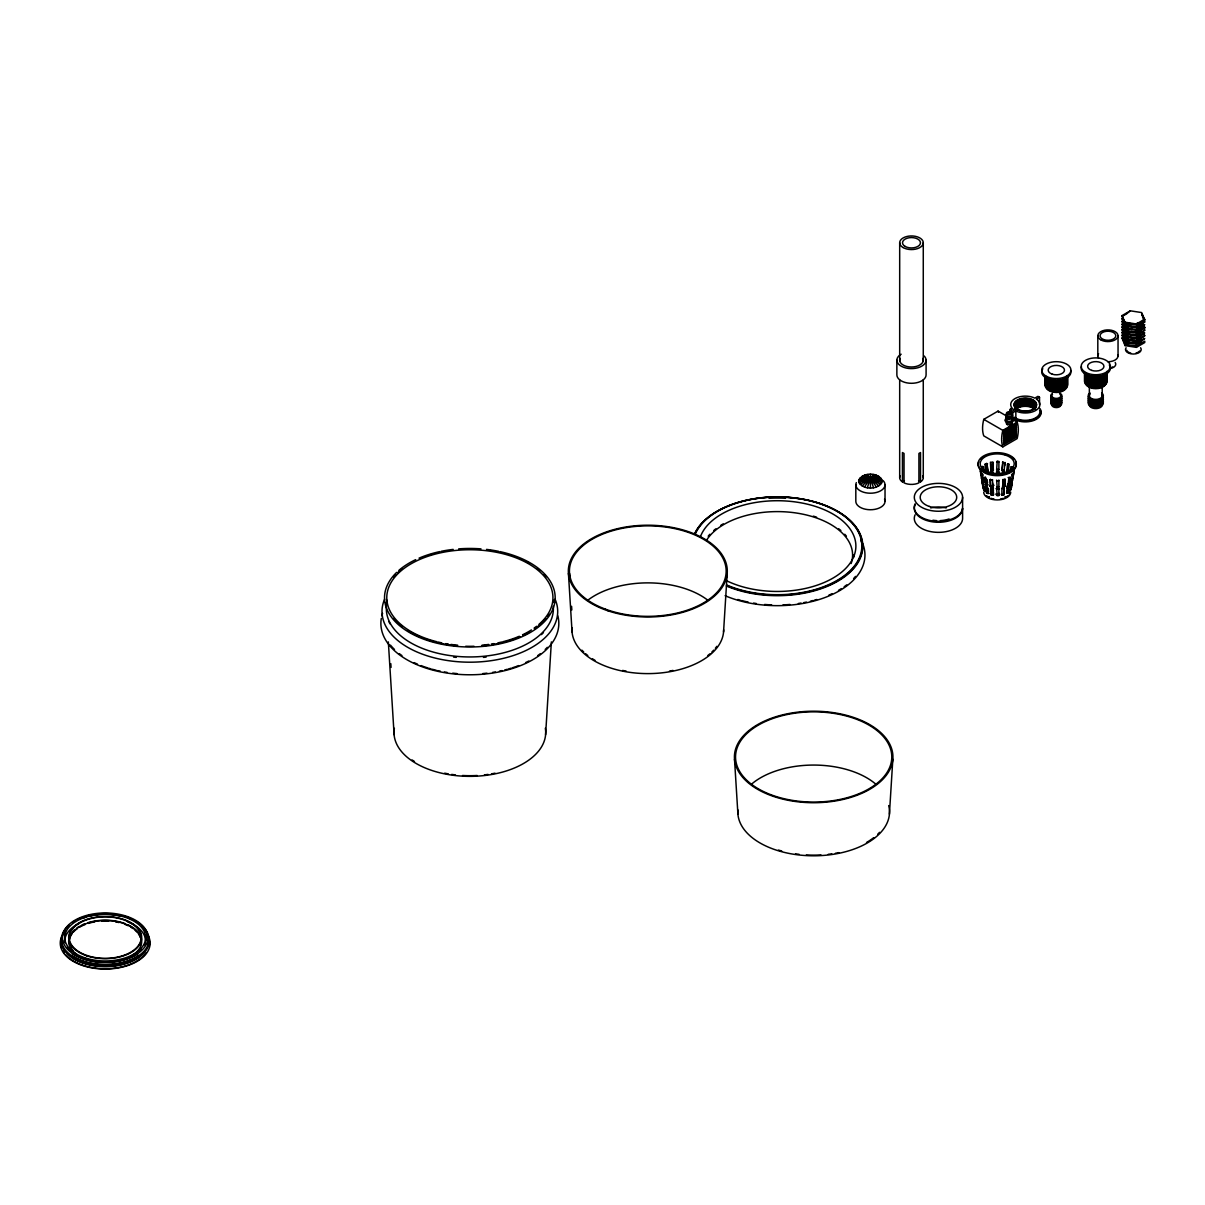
<?xml version="1.0" encoding="UTF-8"?>
<svg xmlns="http://www.w3.org/2000/svg" width="1205" height="1205" viewBox="0 0 1205 1205"><rect width="100%" height="100%" fill="white"/><g stroke="black" fill="none" stroke-linecap="round" stroke-linejoin="round"><path stroke-width="1.5" d="M1001.988 470.477L1002.861 461.907L1001.988 470.477L1004.488 470.372L1002.409 469.875M1004.066 470.974L1004.94 462.404L1004.759 465.597M545.594 734.704L551.363 641.904M723.557 631.962L727.202 573.354M889.411 814.158L892.83 759.21A79.259 45.76 0 0 0 777.451 716.267A79.259 45.76 0 0 0 770.718 795.421A79.259 45.76 0 0 0 892.83 759.21M1002.831 479.485L1005.332 479.59L1004.88 486.293L1002.801 486.79L1002.726 481.157M1001.897 495.255L1001.912 487.95L1003.991 487.453L1003.961 494.758L1001.46 494.652L1003.961 494.758M1002.801 486.79L1003.253 480.087L1005.332 479.59M1003.539 494.155L1003.991 487.453M1004.88 486.293L1004.91 478.988M1006.642 472.014L1007.485 464.196L1009.172 464.136M1007.425 471.562L1008.284 463.729M1008.389 471.366L1009.067 465.1L1007.485 464.196M1009.293 485.63C1006.657 486.112 1005.437 496.008 1008.434 492.483L1009.293 485.63L1008.495 485.178L1007.651 492.017L1006.476 492.905M1008.901 478.069L1008.058 484.922L1009.504 483.913L1010.347 477.075L1008.103 477.617M1007.531 484.335L1008.706 483.461L1009.338 478.325M1009.112 480.885L1009.549 477.843M1010.694 469.86L1011.131 466.817L1013.028 467.766L1011.131 466.817M1011.733 469.619L1012.17 466.576M1011.839 477.06L1012.396 473.52L1013.42 473.761L1012.321 480.84L1010.438 481.789L1012.321 480.84M1011.462 482.03L1013.42 473.761M1010.152 490.796L1012.11 482.512L1010.95 489.682L1009.127 490.54L1010.98 489.576M1010.483 485.796L1011.04 482.256M1011.522 484.756L1012.411 479.244L1011.296 479.244M1010.242 487.874L1011.357 487.874L1012.411 479.244M1014.053 471.366L1012.863 478.701L1013.917 470.07C1014.987 471.818 1012.26 471.818 1012.787 470.07M858.623 481.126C861.394 471.788 879.454 471.788 882.226 481.126C879.454 490.45 861.394 490.45 858.623 481.126A32.053 26.164 0 0 1 882.226 481.126M981.698 477.406L981.548 478.701L982.602 478.385M983.114 479.244L981.774 480.208L983.054 487.874L984.169 487.874M982 479.244L983.054 487.874M1011.357 487.874L1011.221 486.579L1010.091 486.579M985.118 484.802L986.052 483.627L985.374 479.063M990.028 479.816L992.528 479.711L992.559 487.016L990.48 486.519L990.028 479.816L992.092 480.313M990.48 486.519L990.45 479.213M991.022 487.603L991.052 494.894L993.553 494.803L993.086 488.1L991.022 487.603L991.052 494.894M1002.304 471.878L1004.383 472.375M992.559 487.016L992.754 483.069M993.116 495.391L993.086 488.1M1011.025 482.346L1010.227 483.476L1011.251 483.717M1014.926 404.353L1015.966 403.238A11.237 6.492 0 0 1 1026.404 400.376A11.237 6.492 0 0 1 1035.682 404.353M1014.926 406.19L1015.966 405.076A11.237 6.492 0 0 1 1026.404 402.214A11.237 6.492 0 0 1 1035.682 406.19M1014.926 408.028L1015.966 406.898A11.237 6.492 0 0 1 1026.404 404.052A11.237 6.492 0 0 1 1035.682 408.028M918.526 480.75L920.515 481.895L921.689 481.006A11.794 6.808 0 0 0 922.879 475.839M985.539 468.986L985.027 464.287L986.759 463.458L988.401 471.742L986.88 472.42M986.503 471.004L985.826 464.738L987.558 463.91M993.342 489.908L993.342 490.827A4.489 2.591 0 0 0 993.312 493.432L993.342 492.544A4.489 2.591 0 0 1 993.312 489.923L990.555 488.296L992.664 488.688M993.312 490.842L990.555 489.215M1006.642 496.671L1007.907 495.707M1124.852 322.774L1121.96 315.635L1130.305 310.815L1141.692 312.577L1144.75 320.078L1140.969 322.262L1140.969 324.085L1144.75 321.916L1142.581 317.246M1121.96 316.553L1125.726 314.369M1126.524 313.918L1130.305 310.815M1125.636 325.064L1136.405 326.721L1140.186 324.552L1140.186 322.714L1136.405 324.898L1125.636 323.226L1125.636 325.064L1129.025 323.106M1125.636 325.983L1136.405 327.64L1140.186 325.471L1140.186 327.293L1136.405 329.477L1125.636 327.82L1125.636 325.983L1129.025 324.025M1125.636 327.82L1129.612 326.133A6.748 3.886 0 0 0 1133.348 326.796M1121.96 315.635L1125.018 322.217L1136.405 323.979L1144.75 319.159M1125.636 330.562L1136.405 332.234L1140.186 330.05L1140.186 328.212L1136.405 330.396L1125.636 328.724L1125.636 330.562L1129.612 328.89A6.748 3.886 0 0 0 1132.037 329.477M1125.636 331.48L1136.405 333.152L1140.186 330.968L1140.186 332.806L1136.405 334.99L1125.636 333.318L1125.636 331.48L1129.025 329.522M1128.226 330.908L1124.852 332.866L1121.96 326.645L1124.852 333.77M1125.636 333.318L1129.612 331.646M1137.686 332.279L1140.186 333.725L1140.186 335.562L1136.405 337.731L1125.636 336.075L1125.636 334.237L1129.025 332.279M1125.636 336.075L1129.025 334.116M1012.366 419.355L1017.125 422.112A31.179 18 -60 0 1 1017.125 438.62L1002.831 446.874L983.762 435.864A31.179 18 -60 0 1 983.762 419.355L998.056 411.101L1006.009 415.695M1138.484 328.152L1140.969 329.598L1144.75 327.414L1143.304 324.311M1125.636 338.816L1136.405 340.488L1140.186 338.304L1140.186 336.481L1136.405 338.65L1125.636 336.993L1125.636 338.816L1129.612 337.144A6.748 3.886 0 0 0 1133.348 337.807M1144.75 327.414L1140.969 330.516L1140.969 332.339L1144.75 330.17L1142.581 325.501M1128.226 339.162L1124.852 341.12L1121.96 334.9L1124.852 342.039M1125.636 341.572L1136.405 343.244L1140.186 341.06L1140.186 339.223L1136.405 341.407L1125.636 339.735L1125.636 341.572L1129.612 339.9A6.748 3.886 0 0 0 1130.772 340.262M1125.636 334.237L1136.405 335.894L1140.186 333.725M1137.686 340.533L1140.186 341.979L1140.186 343.817L1136.405 345.986L1125.636 344.329L1125.636 342.491L1129.025 340.533M1125.636 344.329L1129.025 342.371M1143.304 332.565L1144.75 335.668L1140.969 337.852L1140.969 336.014L1144.75 332.926L1140.969 335.095L1140.969 333.258L1144.75 330.17M1039.523 397.258L1037.942 396.34L1034.764 398.162L1033.423 397.53A14.611 8.435 0 0 0 1014.987 398.584A14.611 8.435 0 0 0 1013.164 409.233L1014.264 410.001L1011.085 411.839L1012.667 412.758L1015.845 410.92L1017.186 411.553A14.611 8.435 0 0 0 1035.637 410.513A14.611 8.435 0 0 0 1037.445 399.864L1036.345 399.081L1039.523 397.258L1039.523 404.594M1125.636 342.491L1136.405 344.163L1140.186 341.979M900.075 475.839A11.794 6.808 0 0 0 901.265 481.006L902.44 481.895L904.428 480.75M1124.852 343.862L1121.96 337.656L1125.018 345.609L1136.405 347.371L1144.75 342.551L1144.75 341.181L1140.969 343.35L1140.969 341.527L1144.75 338.424L1140.969 340.608L1140.969 338.771L1144.75 335.668M1015.845 410.92L1015.845 418.256L1012.667 420.093L1012.667 412.758M983.762 419.355L1002.831 430.366L1017.125 422.112M985.389 484.274L987.784 484.741L985.389 484.274L984.545 477.436L986.142 478.355L986.985 485.193M986.458 492.845L988.838 493.297L986.458 492.845L985.6 485.992L987.196 486.91L988.04 493.764M990.555 494.14L993.342 492.544M1137.098 326.133L1140.186 327.293M1137.098 328.89L1140.186 330.05M1137.098 337.144L1140.186 338.304M986.082 471.953L988.401 471.742M1005.949 497.183L1005.045 497.59L1005.045 496.671M990.781 468.549L990.42 462.178L992.92 462.268L993.372 470.251L990.872 470.146L993.372 470.251M992.709 471.727L990.63 472.224L992.709 471.727L992.89 474.921M982.015 475.192L983.039 474.936L982.18 473.746L984.139 482.015L983.114 482.271L981.156 473.987L983.114 482.271M982.256 481.066L983.28 480.825M983.626 489.908L985.509 490.857L983.626 489.908L982.527 482.828L984.485 491.113M1002.379 486.187L1004.458 485.69M1002.349 488.537L1004.428 488.055M996.64 461.952L998.885 462.042M996.64 469.348L998.885 469.423M996.64 471.999L998.885 472.089M998.885 480.69L996.64 480.765M998.885 486.684L996.64 486.775M998.885 488.989L996.64 489.079M998.885 494.999L996.64 495.074M981.397 475.568L980.493 470.07L980.358 471.366L981.397 471.035M981.849 480.539L982.979 480.539M1011.432 480.539L1012.562 480.539M983.19 486.579L984.319 486.579M1002.44 462.494L1004.518 462.991M1011.522 474.71L1012.562 474.966M990.902 485.916L992.98 486.413M991.474 494.306L993.553 494.803M1005.045 485.781L1005.949 486.172M988.462 497.183L989.365 497.59L989.365 496.671M1014.188 418.301L1016.568 419.43A15.725 9.083 0 0 0 1035.291 418.903A15.725 9.083 0 0 0 1039.84 408.405M1137.686 323.106L1140.186 324.552M1137.686 331.36L1140.186 332.806M1137.686 334.116L1140.186 335.562M1137.686 339.614L1140.186 341.06M1137.686 342.371L1140.186 343.817M1015.845 418.256L1014.264 417.337L1017.186 418.903A14.611 8.435 0 0 0 1033.423 418.903A14.611 8.435 0 0 0 1039.629 410.242M985.027 464.287L985.826 464.738M1008.706 483.461L1009.504 483.913M1007.049 486.172L1007.847 486.639M1007.651 492.017L1008.434 492.483M989.365 485.781L993.538 488.191M1006.657 487.633L1007.907 488.567M986.503 495.707L987.784 496.671M992.92 462.268L992.95 469.649M1144.75 320.078L1141.858 313.857L1141.858 315.695M1143.304 325.229L1144.75 328.332M1124.852 324.597L1121.96 318.391L1124.852 325.516M1124.852 327.353L1121.96 321.132L1124.852 328.272M1124.852 330.11L1121.96 323.889L1124.852 331.029M1124.852 335.608L1121.96 329.387L1124.852 336.526M1124.852 338.364L1121.96 332.143L1124.852 339.283M998.056 411.101L998.418 412.231M980.358 471.366L981.548 478.701M984.108 486.127L984.651 489.667M984.093 471.155L983.431 466.591L981.548 467.54L982.406 466.35L983.009 470.839M987.136 479.605L987.558 483.024M988.205 488.161L988.627 491.595M985.344 476.969L986.187 483.823M986.398 485.54L987.241 492.378M986.759 463.458L987.603 471.276M734.508 759.21L737.912 814.158M569.543 573.324L569.89 578.822M571.592 606.296L571.818 609.956M568.429 573.354L572.059 631.962M386.865 600.075L387.106 603.81M390.812 663.669L391.053 667.419M388.341 641.904L394.11 734.704M990.841 462.765L991.293 470.748M1144.75 321.916L1140.969 325.004L1140.969 326.841L1144.75 324.657L1140.969 327.76L1140.969 329.598M1136.405 323.979L1136.405 324.898M1136.405 326.721L1136.405 327.64M1136.405 329.477L1136.405 330.396M1136.405 332.234L1136.405 333.152M1136.405 334.99L1136.405 335.894M1136.405 337.731L1136.405 338.65M1136.405 340.488L1136.405 341.407M1136.405 343.244L1136.405 344.163M1136.405 345.986L1136.405 347.371M1125.018 322.217L1125.018 345.609M1118.044 335.743L1118.044 355.927M1102.214 386.142L1102.214 396.053M1097.815 335.743L1097.815 355.927M1089.35 386.142L1089.35 396.053M1015.966 405.076L1015.966 406.898M998.885 471.426L998.885 474.65M998.885 480.042L998.885 487.332L997.213 487.468L996.64 480.117M998.885 488.341L998.885 495.647L997.213 495.767L996.64 488.432M996.64 471.351L996.64 474.559M962.599 497.319A24.16 13.948 0 0 1 926.374 509.384A24.16 13.948 0 0 1 926.374 485.238A24.16 13.948 0 0 1 962.599 497.319L962.599 507.41A24.16 13.948 0 0 1 935.291 521.238A24.16 13.948 0 0 1 915.107 503.795M926.088 360.175L926.088 374.86A14.611 8.435 0 0 1 911.477 383.295A14.611 8.435 0 0 1 896.866 374.86L896.866 360.175M923.271 242.762L923.271 361.123M923.271 379.906L923.271 477.602M920.515 481.895L920.515 452.538L918.918 453.457L918.918 482.813L917.382 483.506A11.794 6.808 0 0 1 905.573 483.506L904.036 482.813L904.036 453.457L902.44 452.538L902.44 481.895M899.683 242.762L899.683 361.123M899.683 379.906L899.683 477.602M885.027 484.787L885.027 501.31M870.432 474.318L870.432 487.935M855.821 484.787L855.821 501.31A14.611 8.435 0 0 0 872.33 509.67A14.611 8.435 0 0 0 884.53 499.126M148.245 941.994A43.26 24.974 0 0 1 147.613 944.419M138.635 955.384A43.26 24.974 0 0 1 71.758 955.384M62.765 934.673A43.26 24.974 0 0 1 65.221 929.989M143.335 927.775A43.26 24.974 0 0 1 148.245 937.098M138.635 957.222A43.26 24.974 0 0 1 71.758 957.222M148.441 941.376A43.26 24.974 0 0 1 148.245 943.831M141.633 925.38A43.817 25.305 0 0 1 134.086 958.457A43.817 25.305 0 0 1 76.307 958.457A43.817 25.305 0 0 1 68.76 925.38M129.537 918.406A43.817 25.305 0 0 1 132.987 919.882M136.18 921.554A43.817 25.305 0 0 1 139.057 923.391M64.739 941.271A40.443 23.347 0 0 1 79.53 923.226M127.67 921.855A40.443 23.347 0 0 1 145.639 941.271M140.142 935.155A36.511 21.088 0 0 1 128.363 957.568M84.907 958.803A36.511 21.088 0 0 1 82.03 957.568M76.969 954.646A36.511 21.088 0 0 1 69.378 937.159M70.252 935.155A36.511 21.088 0 0 1 71.457 933.212M72.993 931.329A36.511 21.088 0 0 1 74.831 929.567M76.969 927.895A36.511 21.088 0 0 1 79.364 926.374M82.03 924.973A36.511 21.088 0 0 1 84.907 923.738M87.98 922.684A36.511 21.088 0 0 1 125.486 923.738M128.363 924.973A36.511 21.088 0 0 1 138.921 933.212M69.935 945.323A35.954 20.756 0 0 1 105.197 920.515A35.954 20.756 0 0 1 140.458 945.323M118.949 960.445A35.954 20.756 0 0 1 115.635 961.138M94.758 961.138A35.954 20.756 0 0 1 91.429 960.445M73.49 951.061A35.954 20.756 0 0 1 70.794 947.296M146.001 935.743A41.015 23.678 0 0 1 146.001 940.382M145.413 942.687A41.015 23.678 0 0 1 144.434 944.931M141.362 949.224A41.015 23.678 0 0 1 139.283 951.212M123.332 959.301A41.015 23.678 0 0 1 120.892 959.933M89.501 959.933A41.015 23.678 0 0 1 87.046 959.301M76.201 954.812A41.015 23.678 0 0 1 73.49 953.08M71.095 951.212A41.015 23.678 0 0 1 67.299 947.13M64.965 942.687A41.015 23.678 0 0 1 64.377 940.382M64.377 935.743A41.015 23.678 0 0 1 64.965 933.438M82.407 918.376A41.015 23.678 0 0 1 85.856 917.186M89.501 916.192A41.015 23.678 0 0 1 120.892 916.192M137.927 953.577A42.341 24.446 0 0 1 72.451 953.577M63.654 933.288A42.341 24.446 0 0 1 64.663 930.968M66.064 928.709A42.341 24.446 0 0 1 67.841 926.54M72.451 922.548A42.341 24.446 0 0 1 75.252 920.771M78.325 919.159A42.341 24.446 0 0 1 84.019 916.885M85.224 916.508A42.341 24.446 0 0 1 88.989 915.469M90.27 915.182A42.341 24.446 0 0 1 92.906 914.67M98.298 913.947A42.341 24.446 0 0 1 112.095 913.947M117.488 914.67A42.341 24.446 0 0 1 120.108 915.182M122.669 915.8A42.341 24.446 0 0 1 125.154 916.508M126.359 916.885A42.341 24.446 0 0 1 140.398 924.476M142.536 926.54A42.341 24.446 0 0 1 147.341 935.667M148.2 935.577A44.947 25.953 0 0 1 105.197 969.061A44.947 25.953 0 0 1 62.178 935.577M149.3 940.608A44.314 25.591 0 0 1 149.3 945.624M146.136 952.899A44.314 25.591 0 0 1 107.366 968.669A44.314 25.591 0 0 1 66.109 955.173M64.257 952.899A44.314 25.591 0 0 1 62.781 950.534M61.726 948.094A44.314 25.591 0 0 1 61.094 945.624M147.597 935.683A44.314 25.591 0 0 1 148.652 938.123M148.802 938.8A43.817 25.305 0 0 1 105.197 966.576A43.817 25.305 0 0 1 61.591 938.8M69.408 939.704A35.954 20.756 0 0 1 71.969 933.785M73.49 931.947A35.954 20.756 0 0 1 77.406 928.558M79.771 927.052A35.954 20.756 0 0 1 85.224 924.476M88.236 923.422A35.954 20.756 0 0 1 94.758 921.87M101.672 921.072A35.954 20.756 0 0 1 108.721 921.072M115.635 921.87A35.954 20.756 0 0 1 118.949 922.548M125.169 924.476A35.954 20.756 0 0 1 128.001 925.681M130.622 927.052A35.954 20.756 0 0 1 132.987 928.558M135.081 930.2A35.954 20.756 0 0 1 136.903 931.947M138.409 933.785A35.954 20.756 0 0 1 140.458 937.686M751.348 784.304A74.936 43.275 0 0 1 875.975 784.304M888.688 805.588A75.84 43.787 0 0 1 817.382 855.746A75.84 43.787 0 0 1 737.912 809.865M879.56 832.339A74.71 43.139 0 0 1 877.752 834.191M873.67 837.701A74.71 43.139 0 0 1 866.5 842.506M838.831 852.628A74.71 43.139 0 0 1 835.351 853.291M831.827 853.848A74.71 43.139 0 0 1 828.242 854.315M820.982 854.932A74.71 43.139 0 0 1 806.341 854.932M799.096 854.315A74.71 43.139 0 0 1 795.511 853.848M781.714 851.001A74.71 43.139 0 0 1 778.445 850.052M436.812 641.723A83.085 47.974 0 0 1 395.737 576.035A83.085 47.974 0 0 1 511.779 556.303A83.085 47.974 0 0 1 538.936 624.371M536.587 626.299A83.085 47.974 0 0 1 534.071 628.151M531.42 629.929A83.085 47.974 0 0 1 522.563 634.794M519.34 636.255A83.085 47.974 0 0 1 502.892 641.723M501.642 642.039A83.085 47.974 0 0 1 497.846 642.883M493.975 643.621A83.085 47.974 0 0 1 491.354 644.057M488.718 644.434A83.085 47.974 0 0 1 482.045 645.172M457.659 645.172A83.085 47.974 0 0 1 450.986 644.434M448.35 644.057A83.085 47.974 0 0 1 445.73 643.621M441.858 642.883A83.085 47.974 0 0 1 438.063 642.039M499.909 551.604A85.329 49.269 0 0 1 547.763 617.804A85.329 49.269 0 0 1 430.456 641.422A85.329 49.269 0 0 1 396.656 572.39M398.9 570.342A85.329 49.269 0 0 1 415.725 559.632M419.024 558.156A85.329 49.269 0 0 1 439.795 551.604M441.105 551.333A85.329 49.269 0 0 1 453.201 549.405M458.713 548.878A85.329 49.269 0 0 1 480.991 548.878M486.504 549.405A85.329 49.269 0 0 1 498.599 551.333M555.068 599.156A87.845 50.715 0 0 1 469.86 662.193A87.845 50.715 0 0 1 384.636 599.156M557.855 615.875A88.974 51.363 0 0 1 472.029 674.755A88.974 51.363 0 0 1 381.307 618.376M381.849 615.875A88.974 51.363 0 0 1 382.588 613.39M495.029 773.173A74.71 43.139 0 0 1 491.535 773.836M488.01 774.408A74.71 43.139 0 0 1 484.425 774.875M477.18 775.493A74.71 43.139 0 0 1 462.524 775.493M455.279 774.875A74.71 43.139 0 0 1 451.694 774.408M448.17 773.836A74.71 43.139 0 0 1 444.675 773.173M414.49 761.53A74.71 43.139 0 0 1 412.095 759.933M553.954 600.105A84.214 48.622 0 0 1 553.652 602.485M549.134 614.098A84.214 48.622 0 0 1 547.657 616.327M545.97 618.511A84.214 48.622 0 0 1 534.945 628.558M529.402 632.098A84.214 48.622 0 0 1 523.271 635.306M520.018 636.767A84.214 48.622 0 0 1 516.629 638.138M513.149 639.418A84.214 48.622 0 0 1 503.344 642.325M502.078 642.642A84.214 48.622 0 0 1 498.222 643.5M496.927 643.756A84.214 48.622 0 0 1 491.64 644.675M488.974 645.067A84.214 48.622 0 0 1 482.211 645.805M473.987 646.272A84.214 48.622 0 0 1 465.717 646.272M457.493 645.805A84.214 48.622 0 0 1 442.777 643.756M441.482 643.5A84.214 48.622 0 0 1 437.626 642.642M436.361 642.325A84.214 48.622 0 0 1 426.555 639.418M419.686 636.767A84.214 48.622 0 0 1 407.456 630.366M402.214 626.675A84.214 48.622 0 0 1 393.734 618.511M386.549 604.85A84.214 48.622 0 0 1 386.052 602.485M393.734 576.939A84.214 48.622 0 0 1 395.586 574.8M397.62 572.721A84.214 48.622 0 0 1 402.214 568.76M430.155 554.842A84.214 48.622 0 0 1 433.845 553.773M490.315 550.564A84.214 48.622 0 0 1 494.291 551.197M526.404 561.696A84.214 48.622 0 0 1 529.402 563.337M537.49 568.76A84.214 48.622 0 0 1 539.87 570.703M544.118 574.8A84.214 48.622 0 0 1 545.97 576.939M553.276 606.356A83.522 48.23 0 0 1 469.86 656.951A83.522 48.23 0 0 1 386.428 606.356M547.326 647.311A87.845 50.715 0 0 1 545.202 649.48M540.412 653.622A87.845 50.715 0 0 1 537.761 655.58M528.844 660.988A87.845 50.715 0 0 1 525.576 662.614M518.662 665.582A87.845 50.715 0 0 1 516.237 666.47M515.017 666.907A87.845 50.715 0 0 1 512.532 667.736M511.266 668.142A87.845 50.715 0 0 1 508.706 668.895M507.41 669.257A87.845 50.715 0 0 1 504.79 669.935M502.139 670.582A87.845 50.715 0 0 1 499.442 671.155M495.36 671.938A87.845 50.715 0 0 1 492.589 672.39M486.986 673.158A87.845 50.715 0 0 1 482.738 673.58M456.966 673.58A87.845 50.715 0 0 1 452.719 673.158M447.115 672.39A87.845 50.715 0 0 1 444.344 671.938M440.262 671.155A87.845 50.715 0 0 1 437.566 670.582M436.24 670.266A87.845 50.715 0 0 1 432.294 669.257M430.998 668.895A87.845 50.715 0 0 1 428.438 668.142M427.173 667.736A87.845 50.715 0 0 1 424.687 666.907M423.467 666.47A87.845 50.715 0 0 1 421.042 665.582M417.517 664.151A87.845 50.715 0 0 1 414.128 662.614M401.943 655.58A87.845 50.715 0 0 1 399.292 653.622M394.502 649.48A87.845 50.715 0 0 1 390.435 645.097M545.323 728.272A75.84 43.787 0 0 1 469.86 776.351A75.84 43.787 0 0 1 394.381 728.272M543.455 632.565A83.461 48.185 0 0 1 541.437 634.613M486.127 657.102A83.461 48.185 0 0 1 483.446 657.388M456.258 657.388A83.461 48.185 0 0 1 453.577 657.102M389.983 623.829A83.461 48.185 0 0 1 388.899 621.554M1003.388 498.313A12.366 7.14 0 0 1 1000.406 499.036M994.005 499.036A12.366 7.14 0 0 1 991.022 498.313M991.022 485.961A12.366 7.14 0 0 1 994.005 485.254M1009.564 492.137A12.366 7.14 0 0 1 1009.142 493.99M996.038 493.734A4.489 2.591 0 0 0 999.457 493.463L999.487 494.366A4.489 2.591 0 0 1 996.038 494.652M996.038 488.718A4.489 2.591 0 0 1 999.457 488.974M1015.649 461.771A19.099 11.026 0 0 1 997.213 475.644A19.099 11.026 0 0 1 978.761 461.771M980.659 459.105A19.099 11.026 0 0 1 983.702 456.815M1003.735 454.255A19.099 11.026 0 0 1 1006.762 455.068M1010.709 456.815A19.099 11.026 0 0 1 1013.751 459.105M1010.694 492.137A13.481 7.787 0 0 1 997.213 499.924A13.481 7.787 0 0 1 983.717 492.137M1009.911 471.953A17.97 10.378 0 0 1 1006.19 473.61M915.107 504.714A24.16 13.948 0 0 0 935.291 522.142A24.16 13.948 0 0 0 962.599 508.314L962.599 518.406A24.16 13.948 0 0 1 935.291 532.233A24.16 13.948 0 0 1 915.107 514.806M949.118 518.994A21.344 12.321 0 0 1 940.307 520.605M936.586 520.605A21.344 12.321 0 0 1 932.926 520.229M930.727 507.938A18.256 10.544 0 0 1 946.166 507.938M859.029 479.364A32.053 25.275 24.9 0 1 881.819 482.889M860.204 477.722A32.053 22.669 45 0 1 880.644 484.531M864.527 475.222A32.053 13.089 71.6 0 1 876.321 487.016M862.087 476.306A32.053 18.497 60 0 1 878.761 485.946M859.029 482.889A32.053 25.275 -24.9 0 1 881.819 479.364M860.204 484.531A32.053 22.669 -45 0 1 880.644 477.722M867.374 474.544A32.053 6.778 81.2 0 1 873.474 487.709M862.087 485.946A32.053 18.497 -60 0 1 878.761 476.306M864.527 487.016A32.053 13.089 -71.6 0 1 876.321 475.222M867.374 487.709A32.053 6.778 -81.2 0 1 873.474 474.544M883.069 480.569A14.611 8.435 0 0 1 872.33 493.146A14.611 8.435 0 0 1 856.318 482.618M924.13 355.957A14.611 8.435 0 0 1 919.852 367.088A14.611 8.435 0 0 1 900.286 365.597A14.611 8.435 0 0 1 901.144 354.21M922.879 358.412A11.794 6.808 0 0 1 911.477 366.998A11.794 6.808 0 0 1 900.075 358.412M1011.567 413.842A3.374 1.943 0 0 1 1011.567 416.584A3.374 1.943 0 0 1 1006.808 416.584A3.374 1.943 0 0 1 1006.808 413.842M1011.613 414.4A2.802 1.627 0 0 1 1011.613 416.026M1011.176 416.358A2.802 1.627 0 0 1 1007.199 416.358M1006.747 416.026A2.802 1.627 0 0 1 1006.747 414.4M1008.465 413.646A2.802 1.627 0 0 1 1009.911 413.646M1011.567 415.665A3.374 1.943 0 0 1 1011.567 418.421A3.374 1.943 0 0 1 1006.808 418.421A3.374 1.943 0 0 1 1006.808 415.665M1011.899 423.889A2.802 1.627 0 0 1 1010.588 424.868M1007.787 424.868A2.802 1.627 0 0 1 1006.476 423.889M1011.959 419.114A3.931 2.274 0 0 1 1011.959 422.322A3.931 2.274 0 0 1 1006.401 422.322A3.931 2.274 0 0 1 1006.401 419.114M1011.959 421.042A2.832 1.642 0 0 1 1011.537 421.63M1010.754 422.081A2.832 1.642 0 0 1 1007.606 422.081M1006.838 421.63A2.832 1.642 0 0 1 1006.416 421.042M1011.959 418.195A3.931 2.274 0 0 1 1011.959 421.404A3.931 2.274 0 0 1 1006.401 421.404A3.931 2.274 0 0 1 1006.401 418.195M1011.613 418.994A2.802 1.627 0 0 1 1009.188 421.419A2.802 1.627 0 0 1 1006.747 418.994M1011.613 416.237A2.802 1.627 0 0 1 1009.188 418.662A2.802 1.627 0 0 1 1006.747 416.237M1002.831 446.874A31.179 18 -60 0 1 1002.831 430.366M1012.019 424.868A2.832 1.642 0 0 1 1011.537 425.772M1011.191 426.013A2.832 1.642 0 0 1 1009.188 426.495M1011.537 422.127A2.832 1.642 0 0 1 1011.055 424.25A2.832 1.642 0 0 1 1007.32 424.25A2.832 1.642 0 0 1 1006.838 422.127M1011.477 427.248A2.47 1.431 0 0 1 1010.558 427.88M1010.754 427.142A2.832 1.642 0 0 1 1010.272 427.293M1011.793 424.567A2.832 1.642 0 0 1 1011.537 424.853M1011.793 427.323A2.832 1.642 0 0 1 1010.272 428.212M1010.136 422.036A2.47 1.431 0 0 1 1008.239 422.036M1018.15 410.046A10.107 5.844 0 0 1 1018.15 401.792A10.107 5.844 0 0 1 1032.459 401.792A10.107 5.844 0 0 1 1032.459 410.046M1030.923 410.769A10.107 5.844 0 0 1 1029.175 411.312M1021.433 411.312A10.107 5.844 0 0 1 1019.686 410.769M1019.068 410.393A11.237 6.492 0 0 1 1016.854 400.723A11.237 6.492 0 0 1 1033.754 400.723A11.237 6.492 0 0 1 1031.555 410.393M1029.612 410.995A11.237 6.492 0 0 1 1021.012 410.995M1015.393 408.902A10.107 5.844 0 0 1 1025.304 401.913A10.107 5.844 0 0 1 1035.231 408.902M1015.197 409.595A10.107 5.844 0 0 1 1025.304 403.75A10.107 5.844 0 0 1 1035.426 409.595M1015.966 408.736A11.237 6.492 0 0 1 1034.643 408.736M1010.98 413.526A14.611 8.435 0 0 1 1011.808 408.661M1040.728 411.026A15.725 9.083 0 0 1 1032.715 420.816A15.725 9.083 0 0 1 1014.188 419.22M1009.579 412.803A15.725 9.083 0 0 1 1010.769 409.323M1009.579 411.884A15.725 9.083 0 0 1 1010.769 408.405M1099.984 406.477A5.061 2.922 0 0 1 1098.599 407.275M1092.212 406.913A5.061 2.922 0 0 1 1091.579 406.477M1091.112 405.964A5.061 2.922 0 0 1 1090.826 405.422M1101.973 394.592A6.462 3.736 0 0 1 1099.382 398.78A6.462 3.736 0 0 1 1091.685 398.569L1090.796 398.042A6.462 3.736 0 0 1 1090.088 393.93M1106.808 372.857A11.237 6.492 0 0 1 1095.782 380.614A11.237 6.492 0 0 1 1084.771 372.857M1106.808 374.695A11.237 6.492 0 0 1 1094.682 382.407A11.237 6.492 0 0 1 1085.404 373.475M1105.136 377.737A10.107 5.844 0 0 1 1097.755 381.232M1093.809 381.232A10.107 5.844 0 0 1 1085.871 376.638M1105.904 375.493A10.107 5.844 0 0 1 1105.708 376.638M1105.136 378.656A10.107 5.844 0 0 1 1088.642 380.539M1087.377 379.665A10.107 5.844 0 0 1 1085.871 377.557M1105.904 376.412A10.107 5.844 0 0 1 1105.708 377.557M1102.485 399.126A7.592 4.383 0 0 1 1100.602 404.579A7.592 4.383 0 0 1 1090.977 404.579L1089.923 403.961A7.592 4.383 0 0 1 1088.522 399.909M1101.973 401.943A6.462 3.736 0 0 1 1099.382 406.115A6.462 3.736 0 0 1 1091.685 405.904L1090.796 405.392A6.462 3.736 0 0 1 1089.606 401.943M1105.136 376.819A10.107 5.844 0 0 1 1099.653 379.982M1097.755 380.313A10.107 5.844 0 0 1 1093.809 380.313M1091.911 379.982A10.107 5.844 0 0 1 1085.871 375.719M1105.136 379.575A10.107 5.844 0 0 1 1101.4 382.181M1099.653 382.723A10.107 5.844 0 0 1 1087.377 380.584M1086.443 379.575A10.107 5.844 0 0 1 1085.675 377.331M1105.904 377.331A10.107 5.844 0 0 1 1105.708 378.475M1106.808 375.614A11.237 6.492 0 0 1 1094.682 383.326A11.237 6.492 0 0 1 1085.404 374.394M1101.973 403.765A6.462 3.736 0 0 1 1099.382 407.953A6.462 3.736 0 0 1 1091.685 407.742L1090.796 407.215A6.462 3.736 0 0 1 1089.35 404.488M1107.018 371.366A11.237 6.492 0 0 1 1096.881 377.828A11.237 6.492 0 0 1 1084.771 372.631M1105.136 374.062A10.107 5.844 0 0 1 1097.755 377.557M1093.809 377.557A10.107 5.844 0 0 1 1085.871 372.963M1106.808 373.776A11.237 6.492 0 0 1 1094.682 381.503A11.237 6.492 0 0 1 1085.404 372.556M1104.187 374.153A10.107 5.844 0 0 1 1099.653 376.306M1097.755 376.638A10.107 5.844 0 0 1 1093.809 376.638M1091.911 376.306A10.107 5.844 0 0 1 1087.377 374.153M1106.16 372.932A11.237 6.492 0 0 1 1095.782 376.939A11.237 6.492 0 0 1 1085.404 372.932M1105.136 375.9A10.107 5.844 0 0 1 1101.4 378.521M1099.653 379.063A10.107 5.844 0 0 1 1087.377 376.909M1086.443 375.9A10.107 5.844 0 0 1 1085.675 373.671M1105.904 373.671A10.107 5.844 0 0 1 1105.708 374.8M1106.808 371.938A11.237 6.492 0 0 1 1096.881 379.665A11.237 6.492 0 0 1 1084.545 373.204M1105.136 374.981A10.107 5.844 0 0 1 1088.642 376.879M1087.377 375.99A10.107 5.844 0 0 1 1085.871 373.881M1105.904 372.752A10.107 5.844 0 0 1 1105.708 373.881M1107.018 372.285A11.237 6.492 0 0 1 1096.881 378.747A11.237 6.492 0 0 1 1084.771 373.55M1106.808 376.532A11.237 6.492 0 0 1 1094.682 384.244A11.237 6.492 0 0 1 1085.404 375.312M1105.136 380.479A10.107 5.844 0 0 1 1099.653 383.642M1097.755 383.973A10.107 5.844 0 0 1 1093.809 383.973M1091.911 383.642A10.107 5.844 0 0 1 1085.871 379.394M1106.808 377.451A11.237 6.492 0 0 1 1094.682 385.163A11.237 6.492 0 0 1 1085.404 376.231M1105.136 381.398A10.107 5.844 0 0 1 1099.653 384.561M1093.809 384.892A10.107 5.844 0 0 1 1085.871 380.313M1105.904 379.168A10.107 5.844 0 0 1 1105.708 380.313M1106.808 378.355A11.237 6.492 0 0 1 1094.682 386.082A11.237 6.492 0 0 1 1085.404 377.15M1105.136 382.316A10.107 5.844 0 0 1 1088.642 384.214M1087.377 383.326A10.107 5.844 0 0 1 1085.871 381.232M1105.904 380.087A10.107 5.844 0 0 1 1105.708 381.232M1106.808 379.274A11.237 6.492 0 0 1 1094.682 387.001A11.237 6.492 0 0 1 1085.404 378.069M1105.136 383.235A10.107 5.844 0 0 1 1101.4 385.856M1099.653 386.398A10.107 5.844 0 0 1 1087.377 384.244M1086.443 383.235A10.107 5.844 0 0 1 1085.675 381.006M1105.904 381.006A10.107 5.844 0 0 1 1105.708 382.136M1106.808 380.193A11.237 6.492 0 0 1 1094.682 387.92A11.237 6.492 0 0 1 1085.404 378.973M1105.136 384.154A10.107 5.844 0 0 1 1099.653 387.317M1097.755 387.649A10.107 5.844 0 0 1 1093.809 387.649M1091.911 387.317A10.107 5.844 0 0 1 1085.871 383.054M1100.09 375.523A11.237 6.492 0 0 1 1091.489 375.523M1099.653 375.388A10.107 5.844 0 0 1 1091.911 375.388M1109.278 364.934A14.611 8.435 0 0 1 1097.213 376.547A14.611 8.435 0 0 1 1081.457 366.516M1101.973 398.268A6.462 3.736 0 0 1 1099.382 402.455A6.462 3.736 0 0 1 1091.685 402.229L1090.796 401.717A6.462 3.736 0 0 1 1089.606 398.268M1101.973 396.43A6.462 3.736 0 0 1 1099.382 400.617A6.462 3.736 0 0 1 1091.685 400.406L1090.796 399.879A6.462 3.736 0 0 1 1089.35 397.153M1101.656 394.743A7.592 4.383 0 0 1 1101.159 400.617A7.592 4.383 0 0 1 1090.977 400.904L1089.923 400.301A7.592 4.383 0 0 1 1088.522 396.249M1103.042 398.072A7.592 4.383 0 0 1 1099.999 402.997A7.592 4.383 0 0 1 1090.977 402.741L1089.923 402.124A7.592 4.383 0 0 1 1088.522 398.072M1103.042 401.747A7.592 4.383 0 0 1 1099.999 406.657A7.592 4.383 0 0 1 1090.977 406.401L1089.923 405.799A7.592 4.383 0 0 1 1088.522 401.747M1101.973 400.105A6.462 3.736 0 0 1 1099.382 404.293A6.462 3.736 0 0 1 1091.685 404.067L1090.796 403.555A6.462 3.736 0 0 1 1089.35 400.813M1101.656 392.905A7.592 4.383 0 0 1 1101.159 398.78A7.592 4.383 0 0 1 1090.977 399.066L1089.923 398.463A7.592 4.383 0 0 1 1089.923 392.905M1105.904 382.844A10.107 5.844 0 0 1 1095.782 388.673A10.107 5.844 0 0 1 1085.675 382.844M1066.711 379.108A11.237 6.492 0 0 1 1057.433 388.04A11.237 6.492 0 0 1 1045.307 380.328M1066.711 378.189A11.237 6.492 0 0 1 1057.433 387.121A11.237 6.492 0 0 1 1045.307 379.409M1066.711 377.27A11.237 6.492 0 0 1 1057.433 386.202A11.237 6.492 0 0 1 1045.307 378.49M1066.711 376.352A11.237 6.492 0 0 1 1057.433 385.284A11.237 6.492 0 0 1 1045.307 377.572M1067.359 376.653A11.237 6.492 0 0 1 1056.333 384.41A11.237 6.492 0 0 1 1045.307 376.653M1067.57 376.999A11.237 6.492 0 0 1 1056.333 383.491A11.237 6.492 0 0 1 1045.097 376.999M1066.44 377.466A10.107 5.844 0 0 1 1052.462 382.859M1050.715 382.316A10.107 5.844 0 0 1 1046.994 379.696M1046.422 378.596A10.107 5.844 0 0 1 1046.226 377.466M1066.711 382.768A11.237 6.492 0 0 1 1057.433 391.715A11.237 6.492 0 0 1 1045.307 383.988M1066.44 381.126A10.107 5.844 0 0 1 1064.738 384.365M1063.488 385.254A10.107 5.844 0 0 1 1046.994 383.356M1046.422 382.271A10.107 5.844 0 0 1 1046.226 381.126M1066.711 380.027A11.237 6.492 0 0 1 1057.433 388.959A11.237 6.492 0 0 1 1045.307 381.232M1066.711 380.946A11.237 6.492 0 0 1 1057.433 389.878A11.237 6.492 0 0 1 1045.307 382.151M1066.711 381.849A11.237 6.492 0 0 1 1057.433 390.797A11.237 6.492 0 0 1 1045.307 383.07M1067.57 376.081A11.237 6.492 0 0 1 1056.333 382.572A11.237 6.492 0 0 1 1045.097 376.081M1066.244 385.931A10.107 5.844 0 0 1 1064.738 388.04M1063.488 388.929A10.107 5.844 0 0 1 1046.994 387.031M1046.422 385.931A10.107 5.844 0 0 1 1046.226 384.802M1064.738 377.948A10.107 5.844 0 0 1 1047.928 377.948M1067.359 376.427A11.237 6.492 0 0 1 1056.333 381.654A11.237 6.492 0 0 1 1045.307 376.427M1066.44 385.721A10.107 5.844 0 0 1 1065.672 387.95M1064.738 388.959A10.107 5.844 0 0 1 1052.462 391.113M1050.715 390.571A10.107 5.844 0 0 1 1046.994 387.95M1046.422 386.85A10.107 5.844 0 0 1 1046.226 385.721M1066.244 380.434A10.107 5.844 0 0 1 1063.488 383.416M1061.951 384.154A10.107 5.844 0 0 1 1054.36 385.013M1052.462 384.681A10.107 5.844 0 0 1 1046.994 381.533M1046.422 380.434A10.107 5.844 0 0 1 1046.226 379.289M1066.711 376.728A11.237 6.492 0 0 1 1056.333 380.735A11.237 6.492 0 0 1 1045.955 376.728M1066.244 376.758A10.107 5.844 0 0 1 1058.306 381.352M1052.462 381.021A10.107 5.844 0 0 1 1046.994 377.858M1066.244 384.109A10.107 5.844 0 0 1 1060.204 388.356M1058.306 388.688A10.107 5.844 0 0 1 1054.36 388.688M1052.462 388.356A10.107 5.844 0 0 1 1046.994 385.193M1066.244 385.013A10.107 5.844 0 0 1 1058.306 389.607M1054.36 389.607A10.107 5.844 0 0 1 1046.994 386.112M1046.422 385.013A10.107 5.844 0 0 1 1046.226 383.883M1066.244 381.352A10.107 5.844 0 0 1 1057.327 386.022A10.107 5.844 0 0 1 1046.994 382.452M1046.422 381.352A10.107 5.844 0 0 1 1046.226 380.208M1066.44 382.045A10.107 5.844 0 0 1 1065.672 384.275M1064.738 385.284A10.107 5.844 0 0 1 1055.339 387.859A10.107 5.844 0 0 1 1046.994 384.275M1046.422 383.19A10.107 5.844 0 0 1 1046.226 382.045M1070.658 370.312A14.611 8.435 0 0 1 1054.902 380.343A14.611 8.435 0 0 1 1042.837 368.73M1059.948 394.276A4.489 2.591 0 0 1 1059.451 397.68A4.489 2.591 0 0 1 1053.532 397.831A4.489 2.591 0 0 1 1052.492 394.457M1066.244 379.515A10.107 5.844 0 0 1 1057.327 384.184A10.107 5.844 0 0 1 1046.994 380.614M1066.244 377.677A10.107 5.844 0 0 1 1057.327 382.347A10.107 5.844 0 0 1 1046.994 378.777M1046.422 377.677A10.107 5.844 0 0 1 1046.226 376.547M1060.822 399.473A4.489 2.591 0 0 1 1055.038 401.958A4.489 2.591 0 0 1 1052.598 398.042M1061.003 395.843A5.618 3.238 0 0 1 1056.89 400.873A5.618 3.238 0 0 1 1051.152 396.4M1060.731 397.138A4.489 2.591 0 0 1 1056.333 400.241A4.489 2.591 0 0 1 1051.935 397.138M1059.451 393.116A5.618 3.238 0 0 1 1060.792 397.786A5.618 3.238 0 0 1 1052.628 398.237A5.618 3.238 0 0 1 1052.372 393.508M1061.003 397.68A5.618 3.238 0 0 1 1056.89 402.696A5.618 3.238 0 0 1 1051.152 398.237M1060.731 400.798A4.489 2.591 0 0 1 1056.333 403.901A4.489 2.591 0 0 1 1051.935 400.798M1060.731 404.473A4.489 2.591 0 0 1 1056.333 407.576A4.489 2.591 0 0 1 1051.935 404.473M1061.003 401.34A5.618 3.238 0 0 1 1056.89 406.371A5.618 3.238 0 0 1 1051.152 401.913M1060.822 403.148A4.489 2.591 0 0 1 1055.038 405.633A4.489 2.591 0 0 1 1052.598 401.702M1061.003 399.518A5.618 3.238 0 0 1 1056.89 404.534A5.618 3.238 0 0 1 1051.152 400.075M1058.924 405.603A2.802 1.627 0 0 1 1058.668 405.874M1060.641 379.319A11.237 6.492 0 0 1 1058.532 379.696M1054.149 379.696A11.237 6.492 0 0 1 1052.04 379.319M1060.204 379.183A10.107 5.844 0 0 1 1058.306 379.515M1066.44 386.639A10.107 5.844 0 0 1 1056.333 392.469A10.107 5.844 0 0 1 1046.226 386.639M1115.197 362.449A7.863 4.534 0 0 1 1109.474 368.64M1112.697 366.938A6.748 3.886 0 0 1 1111.673 367.42M1117.848 354.782A10.107 5.844 0 0 1 1107.937 361.756M1098.583 358.156A10.107 5.844 0 0 1 1098.583 353.698M1139.584 350.986A6.748 3.886 0 0 1 1135.938 353.095M1130.772 353.095A6.748 3.886 0 0 1 1126.75 350.263M1137.098 323.377A6.748 3.886 0 0 1 1129.612 323.377M1137.098 342.642A6.748 3.886 0 0 1 1129.612 342.642M1134.673 340.473A6.748 3.886 0 0 1 1132.037 340.473M1134.673 334.975A6.748 3.886 0 0 1 1129.612 334.388M1135.938 332.008A6.748 3.886 0 0 1 1130.772 332.008M1140.623 347.763A7.863 4.534 0 0 1 1133.348 354.044A7.863 4.534 0 0 1 1126.088 347.763M587.618 600.376A74.936 43.275 0 0 1 708.013 600.376M716.839 646.332A74.71 43.139 0 0 1 715.348 648.26M713.706 650.158A74.71 43.139 0 0 1 711.899 651.995M709.941 653.788A74.71 43.139 0 0 1 707.817 655.52M672.977 670.432A74.71 43.139 0 0 1 669.498 671.095M626.118 671.095A74.71 43.139 0 0 1 622.639 670.432M594.984 660.325A74.71 43.139 0 0 1 592.453 658.789M587.799 655.52A74.71 43.139 0 0 1 585.69 653.788M583.732 651.995A74.71 43.139 0 0 1 581.925 650.158M723.648 629.823A75.84 43.787 0 0 1 645.955 673.595A75.84 43.787 0 0 1 572.059 627.669M855.505 576.412A86.489 49.932 0 0 1 853.592 578.596M846.784 584.817A86.489 49.932 0 0 1 844.163 586.745M841.391 588.597A86.489 49.932 0 0 1 838.469 590.375M832.173 593.658A86.489 49.932 0 0 1 828.829 595.18M816.824 599.488A86.489 49.932 0 0 1 814.294 600.211M813.014 600.542A86.489 49.932 0 0 1 810.408 601.205M806.446 602.078A86.489 49.932 0 0 1 803.765 602.605M801.054 603.072A86.489 49.932 0 0 1 798.328 603.509M789.998 604.458A86.489 49.932 0 0 1 782.964 604.895M771.652 604.895A86.489 49.932 0 0 1 764.618 604.458M756.288 603.509A86.489 49.932 0 0 1 753.562 603.072M748.169 602.078A86.489 49.932 0 0 1 741.617 600.542M740.337 600.211A86.489 49.932 0 0 1 737.791 599.488M862.328 542.777A87.634 50.595 0 0 1 825.997 597.138A87.634 50.595 0 0 1 725.109 595.707M694.381 534.342A85.495 49.36 0 0 1 808.736 500.421A85.495 49.36 0 0 1 852.04 570.311A85.495 49.36 0 0 1 726.374 585.976M694.758 534.071A85.103 49.134 0 0 1 808.585 500.316A85.103 49.134 0 0 1 851.709 569.89A85.103 49.134 0 0 1 726.615 585.479M695.3 534.026A84.546 48.818 0 0 1 808.389 500.497A84.546 48.818 0 0 1 851.212 569.604A84.546 48.818 0 0 1 726.946 585.103M700.241 537.234A78.581 45.368 0 0 1 804.985 503.63A78.581 45.368 0 0 1 845.353 568.775A78.581 45.368 0 0 1 727.458 581.156M853.758 555.068A76.457 44.133 0 0 1 853.667 557.237M708.194 536.195A76.457 44.133 0 0 1 709.881 534.252M713.752 530.546A76.457 44.133 0 0 1 715.906 528.769M720.665 525.425A76.457 44.133 0 0 1 723.256 523.859M813.345 516.132A76.457 44.133 0 0 1 816.613 517.201M838.71 528.769A76.457 44.133 0 0 1 840.879 530.546M844.735 534.252A76.457 44.133 0 0 1 846.422 536.195M706.431 540.427A75.282 43.455 0 0 1 797.394 513.179A75.282 43.455 0 0 1 851.137 563.548M769.031 498.283A84.471 48.772 0 0 1 785.585 498.283M860.867 539.674A84.471 48.772 0 0 1 861.379 542.039M1016.342 423.482L1003.629 430.818L1003.629 431.736L1016.342 424.401L1016.342 423.482M1016.342 425.32L1003.629 432.655L1003.629 433.574L1016.342 426.224L1016.342 425.32M1016.342 427.142L1003.629 434.493L1003.629 435.412L1016.342 428.061L1016.342 427.142M1016.342 428.98L1003.629 436.331L1003.629 437.249L1016.342 429.899L1016.342 428.98M1016.342 430.818L1003.629 438.168L1003.629 439.087L1016.342 431.736L1016.342 430.818M1016.342 432.655L1003.629 440.006L1003.629 440.91L1016.342 433.574L1016.342 432.655M1016.342 434.493L1003.629 441.828L1003.629 442.747L1016.342 435.412L1016.342 434.493M1016.342 436.315L1003.629 443.666L1003.629 444.585L1016.342 437.234L1016.342 436.315M997.213 461.274L996.64 469.995L998.885 470.07L998.885 461.394L997.213 461.274M80.328 957.644A42.702 24.642 0 0 0 147.688 940.021A42.702 24.642 0 0 0 87.573 915.152A42.702 24.642 0 0 0 80.328 957.644M86.941 955.866A36.511 21.088 0 0 0 141.708 937.611A36.511 21.088 0 0 0 86.941 919.34A36.511 21.088 0 0 0 86.941 955.866M84.968 957.824A40.443 23.347 0 0 0 145.639 937.611A40.443 23.347 0 0 0 84.968 917.382A40.443 23.347 0 0 0 84.968 957.824M87.212 955.58A35.954 20.756 0 0 0 141.151 937.611A35.954 20.756 0 0 0 87.212 919.626A35.954 20.756 0 0 0 87.212 955.58M771.321 794.878A78.129 45.112 0 0 0 891.7 759.18A78.129 45.112 0 0 0 777.963 716.839A78.129 45.112 0 0 0 771.321 794.878M988.702 472.209A17.006 9.821 0 0 0 1014.203 463.699A17.006 9.821 0 0 0 988.702 455.204A17.006 9.821 0 0 0 988.702 472.209M987.648 473.249A19.099 11.026 0 0 0 1016.312 463.699A19.099 11.026 0 0 0 987.648 454.149A19.099 11.026 0 0 0 987.648 473.249M929.311 506.446A18.256 10.544 0 0 0 956.71 497.319A18.256 10.544 0 0 0 929.311 488.191A18.256 10.544 0 0 0 929.311 506.446M903.132 247.567A11.794 6.808 0 0 0 922.879 244.525A11.794 6.808 0 0 0 908.419 236.18A11.794 6.808 0 0 0 903.132 247.567M905.121 246.423A8.992 5.197 0 0 0 920.153 244.103A8.992 5.197 0 0 0 909.157 237.747A8.992 5.197 0 0 0 905.121 246.423M1007.787 414.776A2.802 1.627 0 0 0 1011.989 413.375A2.802 1.627 0 0 0 1007.787 411.974A2.802 1.627 0 0 0 1007.787 414.776M1008.344 414.219A1.687 0.979 0 0 0 1010.875 413.375A1.687 0.979 0 0 0 1008.344 412.532A1.687 0.979 0 0 0 1008.344 414.219M1019.686 410.167A11.237 6.492 0 0 0 1036.541 404.549A11.237 6.492 0 0 0 1019.686 398.93A11.237 6.492 0 0 0 1019.686 410.167M1025.304 405.588A10.107 5.844 0 0 0 1015.966 409.188A11.237 6.492 0 0 1 1034.643 409.203A10.107 5.844 0 0 0 1025.304 405.588M1091.715 370.402A8.149 4.7 0 0 0 1103.931 366.32A8.149 4.7 0 0 0 1091.715 362.253A8.149 4.7 0 0 0 1091.715 370.402M1086.157 372.661A14.611 8.435 0 0 0 1110.106 367.977A14.611 8.435 0 0 0 1091.097 358.337A14.611 8.435 0 0 0 1086.157 372.661M1052.266 374.198A8.149 4.7 0 0 0 1064.482 370.116A8.149 4.7 0 0 0 1052.266 366.049A8.149 4.7 0 0 0 1052.266 374.198M1046.708 376.457A14.611 8.435 0 0 0 1070.658 371.773A14.611 8.435 0 0 0 1051.634 362.133A14.611 8.435 0 0 0 1046.708 376.457M1101.265 340.126A10.107 5.844 0 0 0 1117.848 336.888A10.107 5.844 0 0 0 1104.684 330.215A10.107 5.844 0 0 0 1101.265 340.126M1104.006 339.674A7.863 4.534 0 0 0 1115.8 335.743A7.863 4.534 0 0 0 1104.006 331.812A7.863 4.534 0 0 0 1104.006 339.674M605.347 609.128A78.355 45.233 0 0 0 726.073 573.324A78.355 45.233 0 0 0 612.004 530.863A78.355 45.233 0 0 0 605.347 609.128M608.073 610.845A79.485 45.895 0 0 0 727.293 571.11A79.485 45.895 0 0 0 608.073 531.36A79.485 45.895 0 0 0 608.073 610.845"/></g></svg>
